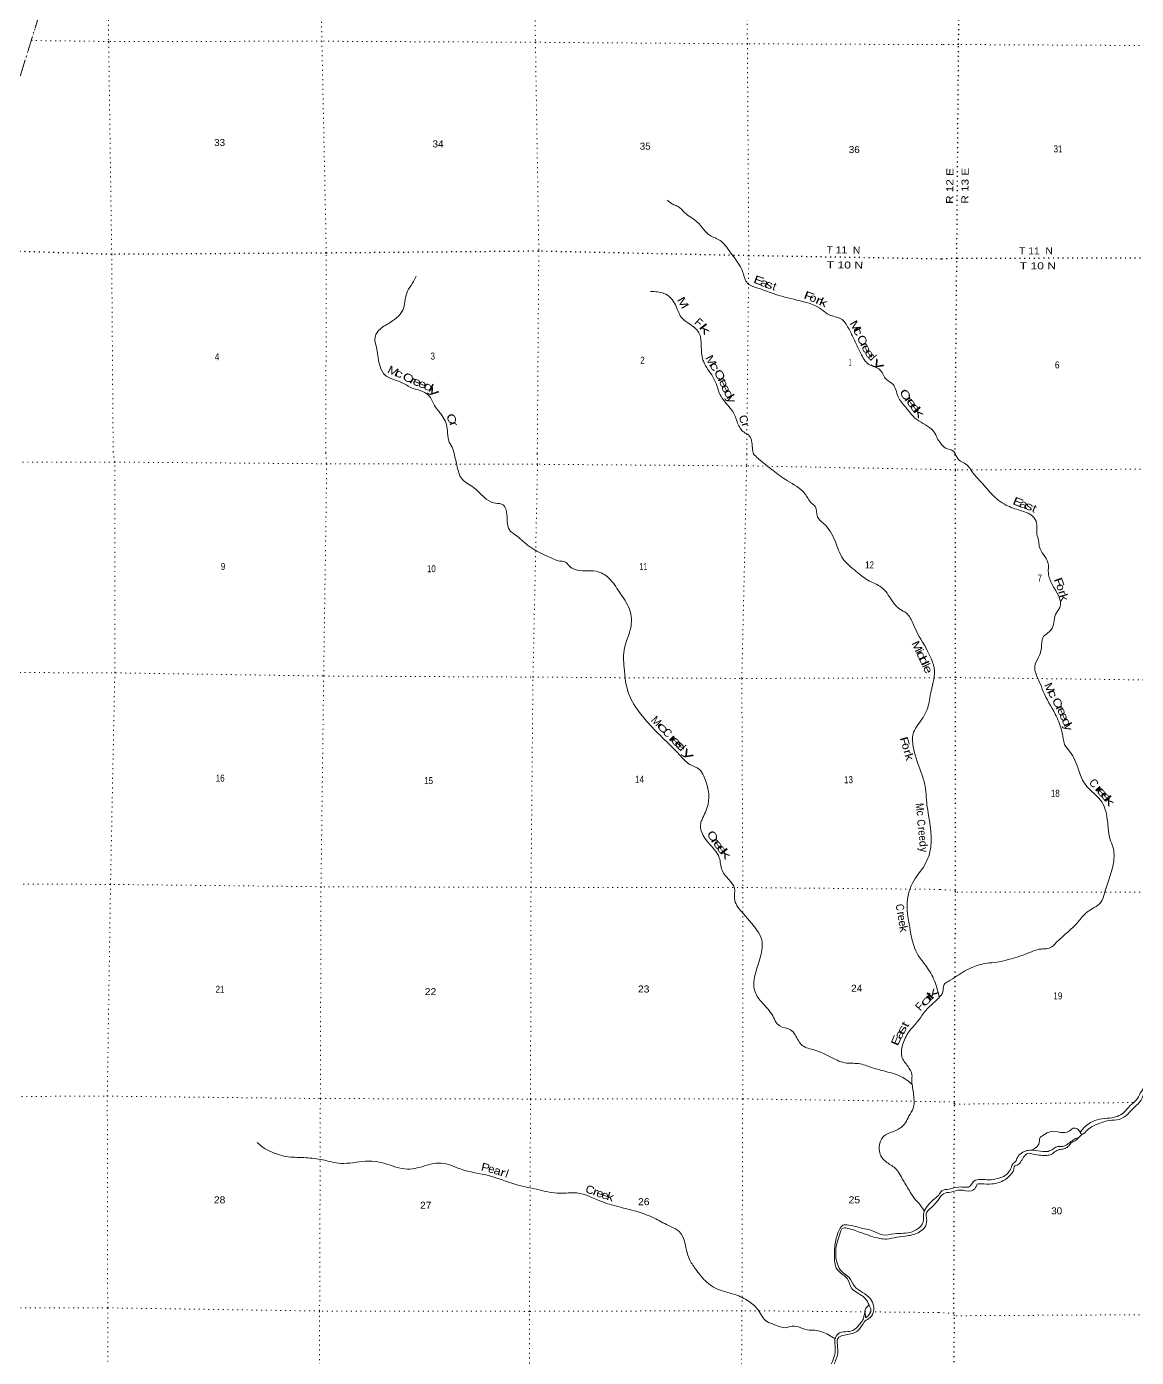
# Model space of a CAD drawing. Header units: feet. Extents: x -254670 to 6, y -549186 to -364975.
# Drawn here: x -86154 to -58403, y -434579 to -401317 of the extents above; entities that cross this region are included whole.
import ezdxf
from ezdxf.enums import TextEntityAlignment as Align

# ---------------------------------------------------------------- set-up
doc = ezdxf.new("R2010")
doc.units = ezdxf.units.FT
doc.header["$LTSCALE"] = 80
doc.linetypes.add('DOT_DASHED', pattern=[7.7, 5, -1.2, 0.3, -1.2])
doc.linetypes.add('DOTTED', pattern=[1.5, 0.3, -1.2])
for name, color, linetype, lineweight in [('39', 7, 'Continuous', 13), ('44', 7, 'DOT_DASHED', 13), ('6', 7, 'DOTTED', 25), ('7', 7, 'DOTTED', 13)]:
    doc.layers.add(name, color=color, linetype=linetype, lineweight=lineweight)
doc.layers.add('41', color=7, linetype='Continuous')

msp = doc.modelspace()

# ---------------------------------------------------------------- linework, layer by layer
at = {"layer": '39'}
msp.add_line((-59844.34, -429084.48), (-59759.45, -429003.12), dxfattribs=at)
for points in [[(-70129.88, -405657.51), (-69965.49, -405768.6), (-69865.18, -405813.14), (-69700.91, -405962.43), (-69386.24, -406200.65), (-69063.85, -406535.4), (-68815.12, -406660.82), (-68560.9, -406951.13), (-68243.07, -407458.8), (-68125.41, -407734.62), (-67872.64, -407850), (-67487.33, -407987.89), (-66895.18, -408150.54), (-66263.09, -408391.73), (-66086.7, -408518.94), (-65791.69, -408620.37), (-65605.58, -408850.16), (-65477.8, -409103.9), (-65296.19, -409484.47), (-65089.31, -409760.63), (-64817.32, -409892.09), (-64657.36, -410131.85), (-64495, -410250.97), (-64363.41, -410567.05), (-64169.37, -410831.05), (-63939.18, -411101.18), (-63526.2, -411379.91), (-63420.16, -411518.97), (-63342.3, -411674.03), (-63289.19, -411736.89)], [(-76414.41, -407555.4), (-76428.38, -407590.87), (-76648.6, -407980.29), (-76750.39, -408402.23), (-77115.11, -408742.95), (-77370.87, -408935.21), (-77433.51, -409045.61), (-77396.38, -409375.48), (-77315.39, -409810.04), (-77185.5, -410029.6), (-76776.22, -410209.79), (-76513.49, -410351.34), (-76312.78, -410414.28), (-76100.2, -410533.56), (-75952.34, -410787.35), (-75848.32, -410930.43), (-75658.5, -411258.75), (-75583.56, -411699.33), (-75493.7, -411872.52), (-75463.88, -411981.64)], [(-70555.01, -407940.41), (-70217.63, -407983.66), (-69929.24, -408272.06), (-69787.56, -408576.11), (-69621.26, -408717.36), (-69344.8, -408967.53), (-69283.53, -409283.4), (-69242.5, -409651.49), (-69146.66, -409836.76), (-68918.83, -410217.48), (-68811.3, -410519.41), (-68593.24, -410811.63), (-68469.24, -410986.94), (-68361.62, -411260.72), (-68185.51, -411476.4), (-68105.29, -411522.89), (-68003.86, -411846.93), (-67981.03, -412003.02)], [(-63290.43, -411735.42), (-63211.07, -411826.93), (-63134.9, -411867.44), (-62980.44, -411924.35), (-62944.5, -411970.72), (-62931.64, -412004.17)], [(-75464.14, -411980.7), (-75384.29, -412325.76), (-75282.7, -412603.13), (-74982.01, -412833.75), (-74433.17, -413228.74), (-74239.81, -413268.51), (-74154.66, -413447.34), (-74133.72, -413684.67), (-74082.68, -413895.78), (-73927.26, -414024.15), (-73628.5, -414276.9), (-72967.1, -414629.37), (-72824.02, -414679.32), (-72697.17, -414691.09), (-72584.09, -414797.43), (-72442.89, -414887.62), (-71915.38, -414930.61), (-71602.84, -415092.8), (-71329.89, -415452.24), (-71078.84, -415880.13), (-71051.03, -416362.87), (-71204.37, -416846.04), (-71214.77, -417338.93), (-71087.66, -418016.56), (-70970.11, -418253.66), (-70608.22, -418721.51), (-70202.22, -419140.98), (-69836.65, -419506.23), (-69572.12, -419757.05), (-69328.14, -419883.2), (-69220.89, -420051.93), (-69113.81, -420757.77), (-69263.49, -421134.32), (-69297.39, -421226.94), (-69112.58, -421711.31), (-68833.52, -422088.84), (-68764.02, -422402.49), (-68557.79, -422673.57), (-68454.52, -422852.37), (-68453.62, -423117.91), (-68277.42, -423437.34), (-67891.38, -423903.13), (-67771.82, -424140.22), (-67802.62, -424552.69), (-67904.1, -424894.92), (-67960.88, -425363.78), (-67808.91, -425659.13), (-67519.91, -426002.44), (-67319.64, -426295.66), (-67055.64, -426389.58), (-66936.45, -426518.04), (-66756.41, -426781.14), (-66444.03, -426897.06), (-65887.63, -427151.21), (-65692.16, -427215.11), (-65347.9, -427236.41), (-65031.57, -427330.2), (-64616.54, -427445.88), (-64199.33, -427607.83), (-64011.53, -427756.95)], [(-67981.03, -412003.02), (-67742.02, -412212.85), (-67489.74, -412413.41), (-67128.57, -412668.03), (-66690.69, -412990.85), (-66524.84, -413225.82), (-66433.98, -413308.08), (-66378.75, -413567.46), (-66231.27, -413728.04), (-65929.79, -414190), (-65751.25, -414603.98), (-65407.94, -414935.09), (-65072.98, -415179.71), (-64788.68, -415323.86), (-64511.76, -415667.2), (-64321.85, -415873.95), (-64152.43, -415976.13), (-63988.46, -416247.32), (-63662.33, -416856.08), (-63453.09, -417416.83), (-63549.75, -417996.43), (-63634.98, -418382.88), (-63869.15, -418771.7), (-63975.21, -418955.02), (-63990.23, -419270.89), (-63798.82, -419920.21), (-63701.13, -420233.79), (-63638.91, -420772.78), (-63544.78, -421816.62), (-63692.2, -422263.57), (-64004.62, -422727), (-64135.59, -423276.51), (-64071.33, -423825.55), (-63879.83, -424496.99), (-63685.68, -424768.1), (-63475.17, -425113.61), (-63331.28, -425584.4)], [(-62931.64, -412004.17), (-62829.04, -412159.75), (-62700.12, -412231.75), (-62581.17, -412335.97), (-62482.24, -412480.49), (-62316.83, -412667.03), (-62028.36, -412993.98), (-61663.55, -413274.43), (-61299.09, -413412.07), (-60958.66, -413596.04), (-60889.82, -413774.84), (-60891.29, -414000.13), (-60848.66, -414158.91), (-60830.18, -414313.73), (-60613.95, -414711.32), (-60603.25, -414978.81), (-60506, -415260.11), (-60319.52, -415836.81), (-60423.71, -416010.13), (-60463.47, -416207.38), (-60539.45, -416398.71), (-60740.16, -416590.44), (-60779.77, -416848.03), (-60849.62, -417079.57), (-60943.6, -417315.22), (-60830.03, -417691), (-60730.87, -417934.08), (-60433.77, -418498.36), (-60275.9, -418890.09), (-60233.13, -419107.2), (-60196.56, -419255.93), (-60073.42, -419430.54), (-59848.99, -419892.47), (-59703.33, -420229.93), (-59548.01, -420402.43), (-59241.39, -420743.4), (-59154.28, -420992.55), (-59113.36, -421278.05), (-59064.27, -421611.8), (-58991.34, -421820.76), (-58974.29, -422212.95), (-59065.98, -422563.23), (-59197.77, -422971.98), (-59293.77, -423203.61), (-59643.2, -423454.14), (-59855.87, -423692.17), (-60397.81, -424202.79), (-60580.52, -424350.21), (-60747.44, -424370.86), (-60868.12, -424383.31), (-61075.13, -424462.41), (-61537.47, -424614.74), (-61831, -424688.09), (-62084.4, -424721.08), (-62478.47, -424816.87), (-62894.35, -425045.49), (-63113.3, -425182.96), (-63209.68, -425259.7), (-63248.78, -425464.02), (-63333.39, -425577.49)], [(-63329.6, -425582.82), (-63485.15, -425729.21), (-63671.73, -425906.68), (-63856.03, -426164.62), (-64064.55, -426404.51), (-64236.55, -426726.8), (-64267.63, -427058.8), (-64117.84, -427303.87), (-64014.46, -427518.87), (-64020.07, -427643.61), (-64011.63, -427756.24)], [(-55729.13, -427275.59), (-55853.96, -427235.75), (-56109.6, -427172.2), (-56363.07, -427177.03), (-56558.32, -427131.38), (-57176.08, -427068.98), (-57540.2, -427070.13), (-57849.91, -427113.36), (-57988.6, -427164.09), (-58088.83, -427311.24), (-58148.64, -427532.69), (-58198.28, -427804.4), (-58304.48, -427975.71), (-58404.65, -428149.02), (-58559.22, -428286.29), (-58721.74, -428463.82), (-59065.43, -428595.65), (-59324.88, -428622.63), (-59547.97, -428711.84), (-59778.84, -428909.7), (-59812.93, -428954.06)], [(-56463.49, -427245.74), (-56968.64, -427164.87), (-57507.77, -427172.62), (-57877.83, -427214.02), (-58008.37, -427306.96), (-58072.35, -427470.1), (-58075.76, -427721.54), (-58173.82, -427933.06), (-58281.95, -428140.58), (-58289.96, -428156.7), (-58450.5, -428322.15), (-58617.05, -428495.67), (-58833.99, -428633.14), (-59081.37, -428658.06), (-59316.59, -428725.19), (-59525.58, -428818.38), (-59658.09, -428927.42), (-59766.56, -428998.16), (-59812.93, -428954.06)], [(-64011.63, -427756.24), (-63964.2, -428092.08), (-63983.45, -428349.62), (-64089.46, -428545.01), (-64179.46, -428714.21), (-64420.32, -428911.93), (-64707.73, -429037.35), (-64815.78, -429224.7), (-64792.57, -429538.46), (-64671.31, -429683.01), (-64435.24, -429849.42), (-64234.94, -430152.7), (-64056.81, -430445.98), (-63923.3, -430642.8), (-63800.05, -430779.3), (-63705.47, -430930.35)], [(-59811.67, -428952.42), (-59883.55, -428867.79), (-59982.17, -428852.01), (-60086.6, -428924.76), (-60301.78, -428955.61), (-60545.26, -428932.25), (-60718.07, -429017.28), (-60824.46, -429112.16), (-60824.32, -429168.48), (-60896.38, -429317.55), (-61010.8, -429397.8)], [(-65935.11, -434116.61), (-66271.08, -433937.56), (-66452.36, -433901.78), (-66585.21, -433900.09), (-67008.25, -433798.51), (-67161.1, -433835.09), (-67453.21, -433761.36), (-67644.7, -433681.35), (-67861.05, -433394.2), (-68141.66, -433149.45), (-68478.33, -432995.35), (-68913.57, -432855.58), (-69139.52, -432705.25), (-69426.49, -432367.98), (-69586.37, -432110.86), (-69842.32, -431427.5), (-70104.48, -431281.28), (-70465.41, -431095.06), (-70860.44, -430943.12), (-71277.47, -430833.48), (-71769.09, -430685.8), (-72393.8, -430470.04), (-72828.55, -430475.11), (-73338.07, -430393.85), (-73942.4, -430250.46), (-74577.15, -430042.77), (-75308.4, -429867.5), (-75789.96, -429721.81), (-76146.04, -429776.98), (-76628.78, -429874.7), (-76918.8, -429821.08), (-77370.11, -429693.42), (-77682.16, -429676.06), (-78299.91, -429729.85), (-78757.12, -429640.42), (-79161.87, -429589.09), (-79610.81, -429564.02), (-80033.91, -429444.33), (-80235.57, -429332.16), (-80384.93, -429211.82)], [(-59840.12, -429082.88), (-59909.02, -429149.48), (-60019.52, -429210.17), (-60095.78, -429288.86), (-60186.14, -429357.54), (-60308.8, -429380.06), (-60417.33, -429422.64), (-60535.81, -429509.51), (-60632.33, -429529.93), (-60795.29, -429526.43), (-60984.46, -429500.88), (-61115.27, -429481.18), (-61221.66, -429576.06), (-61301.83, -429699.01), (-61384.14, -429771.69), (-61446.45, -429794.01), (-61466.36, -429876.54), (-61520.44, -429977.29), (-61695.07, -430138.76), (-62014.68, -430242.36), (-62292.31, -430239.22), (-62380.8, -430251.57), (-62422.85, -430334.18), (-62525.25, -430414.96), (-62808.95, -430395.75), (-63044.2, -430446.78), (-63227.17, -430487.59), (-63342.71, -430622.7)], [(-59840.12, -429082.88), (-59947.31, -429123.45), (-60067.81, -429208.32), (-60162.2, -429274.99), (-60280.81, -429307.55), (-60391.44, -429315.95), (-60491.89, -429370.58), (-60612.46, -429429.3), (-60739.18, -429433.72), (-60998.79, -429398.34), (-61139.58, -429410.85), (-61278.24, -429473.65), (-61378.56, -429580.58), (-61430.6, -429691.37), (-61476.8, -429721.69), (-61522.86, -429806.32), (-61552.86, -429878.83), (-61590.93, -429943.32), (-61677.23, -430028.07), (-61862.12, -430105.1), (-62089.37, -430140.01), (-62467.49, -430175.41), (-62535.67, -430264.13), (-62561.73, -430302.43), (-62656.23, -430324.86), (-62851.38, -430321.46), (-63088.64, -430372.5), (-63271.6, -430417.33), (-63342.01, -430520.7)], [(-63342.01, -430520.7), (-63614.87, -430778.86), (-63714.92, -430954.11), (-63740.2, -431213.68), (-63818.33, -431322.5), (-64011.16, -431439.64), (-64455.81, -431491), (-64751.61, -431515.85), (-64985.42, -431421.87), (-65327.89, -431336.19), (-65595.81, -431272.46), (-65740.72, -431276.83), (-65858.89, -431448.11), (-65940.32, -431770.17), (-65951.61, -432001.54), (-65885.9, -432381.59), (-65742.55, -432510), (-65633.52, -432610.32), (-65519.97, -432855.47), (-65376.67, -432967.78), (-65144.55, -433158.34), (-65093.88, -433260.81), (-65041.06, -433403.51), (-65089.01, -433508.24), (-65175.31, -433582.88), (-65179.56, -433516.5), (-65191.77, -433478.31), (-65215.7, -433544.75), (-65235.54, -433629.29), (-65299.63, -433721.98), (-65440.01, -433873.2), (-65618.94, -433935.99), (-65826.16, -433964.65), (-65930.4, -434089.62), (-65939.93, -434246.56), (-65931.4, -434387.36), (-66004.87, -434681.24), (-66128.23, -435101.98), (-66157.46, -435385.7), (-66185.29, -435488.36), (-66275.44, -435613.3), (-66355.35, -435788.51), (-66523.5, -436060.49), (-66757.78, -436417.12), (-66841.6, -436628.55), (-66847.02, -436809.62), (-66914.62, -437055.21), (-66918.66, -437051.19), (-67052.42, -437373.38), (-67039.73, -437552.39), (-66950.43, -437769.44), (-66816.21, -438173.47), (-66815.41, -438406.82), (-66922.97, -438741.02), (-66962.92, -438829.63), (-67000.86, -438918.24), (-66958.34, -438992.57), (-66897.68, -439072.89), (-66900.92, -439304.24), (-66934.65, -439447.15), (-67004.43, -439644.47), (-66925.49, -439773.02), (-66820.29, -439927.67), (-66771.45, -440086.48), (-66788.38, -440432.53), (-66727.48, -440583.26), (-66666.61, -440727.95), (-66662.15, -440854.68), (-66722.15, -440967.48), (-66884.59, -441140.87), (-67050.87, -441372.62), (-67136.63, -441604.17), (-67051.05, -441909.74), (-66705.62, -442273.02), (-66308.52, -442441.05), (-66217.8, -442485.09), (-66152.65, -442702.2), (-65959.42, -443293.17), (-65962.91, -443450.09), (-66074.86, -443675.67), (-66068.12, -443880.84), (-66000.67, -444180.42), (-65901.03, -444477.91), (-65679.38, -444549.8), (-65479.91, -444609.67), (-65187.84, -444669.32), (-64915.85, -444747.12), (-64758.53, -444841.29), (-64578.45, -445116.46), (-64506.95, -445426.09), (-64590.15, -445818.57)], [(-63342.71, -430622.7), (-63522.12, -430826.91), (-63662.43, -431000.26), (-63649.99, -431106.85), (-63671.51, -431287.95), (-63789.82, -431418.99), (-64105.43, -431536.43), (-64391.12, -431573.33), (-64650.61, -431622.23), (-64821.75, -431606.55), (-65265.04, -431468.81), (-65617.67, -431354.99), (-65728.41, -431345.2), (-65830.46, -431520.46), (-65919.74, -431900.88), (-65872.22, -432262.87), (-65777.07, -432423.58), (-65587.34, -432578.02), (-65449.71, -432798.98), (-65050.09, -433117.88), (-64975.02, -433292.71), (-64972.59, -433415.42), (-65062.59, -433582.61), (-65191.09, -433677.46), (-65281.21, -433810.45), (-65443.75, -433957.7), (-65741.39, -434032.84), (-65863.94, -434099.52), (-65883.69, -434212.23), (-65868.83, -434437.5), (-65950.37, -434727.38), (-66069.77, -435127.99), (-66103.1, -435387.58), (-66156.87, -435556.69), (-66237.08, -435647.41), (-66285.12, -435725.98), (-66378.95, -435951.51), (-66599.16, -436304.09), (-66761.1, -436624.34), (-66774.82, -436733), (-66786.37, -436889.94), (-66854.22, -437061.1), (-66954.16, -437266.53), (-66971.77, -437415.44), (-66923.05, -437536.02), (-66861.98, -437735.03), (-66851.3, -437918.07), (-66745.85, -438147.15), (-66741.13, -438350.32), (-66844.55, -438716.69), (-66884.24, -438881.75), (-66892.09, -438942.12), (-66841.41, -439048.61), (-66814.65, -439221.55), (-66856.24, -439420.81), (-66907.88, -439624.12), (-66901.55, -439708.59), (-66727.5, -439987.8), (-66706.75, -440168.8), (-66716.16, -440361.95), (-66691.58, -440486.61), (-66578.08, -440717.68), (-66573.39, -440910.79), (-66613.37, -440993.37), (-66693.64, -441063.97), (-66838.09, -441203.12), (-66893.99, -441338.04), (-66958.24, -441384.46), (-67036.46, -441467.13), (-67057.9, -441670.36), (-66903.84, -441991.86), (-66568.76, -442270.68), (-66214.02, -442412.66), (-66137.37, -442460.76), (-66027.57, -442784.37), (-65868.69, -443337.21), (-65902.32, -443510.29), (-66006.26, -443723.78), (-66020.04, -443814.34), (-65951.06, -443973.1), (-65932.58, -444079.67), (-65851.02, -444387.27), (-65742.12, -444447.35), (-65550.7, -444509.26), (-65409.73, -444529.03), (-65224.4, -444572.85), (-65014.83, -444642.75), (-64674.27, -444760.62), (-64567.03, -444923.31), (-64463.33, -445230.85), (-64447.85, -445639.19)], [(-65089.39, -433270.89), (-65180.04, -433375.68), (-65192.65, -433478.86)], [(-95029.79, -434242.19), (-94829.21, -434430.66), (-94289.76, -434435.4), (-93912.15, -434199.12), (-93580.04, -434198.32), (-93037.84, -434418.31), (-92509.37, -434746.95), (-91943.46, -434836.12), (-91581.3, -434795.02), (-91132.1, -434894.52), (-90481.65, -434985.49), (-89911.67, -435088.73), (-89643.44, -435242.99), (-89341.35, -435292.55), (-88946.39, -435426.39), (-88570.06, -435405.37), (-88211.71, -435426.63), (-87415.95, -435629.91), (-86672.67, -435793.08), (-86414.48, -435953.4), (-86116.87, -436459.63), (-86214.81, -436663.05), (-86425.27, -436923.06), (-86328.35, -437011.34), (-86130.72, -437121.51), (-86097.89, -437304.49), (-86284.08, -437600.66), (-86269.05, -437874.21), (-86103.44, -438038.77), (-86066.17, -438344.46), (-86044.71, -438734.68), (-85934.48, -439185.03), (-85831.78, -439200.88), (-85677.22, -439075.78), (-85552.07, -439180.09), (-85442.66, -439389.04), (-85396.99, -439797.3), (-85331.81, -440022.45), (-85018.28, -440476.34), (-84990.68, -440896.72), (-84935, -441288.86), (-84787.49, -441455.48), (-84555.51, -441605.8), (-84481.94, -441929.5), (-84355.79, -442327.51), (-83943.67, -442771.11), (-83930.48, -443096.97), (-84001.93, -443392.86), (-84031.55, -443561.91), (-83805.36, -443782.65), (-83516.45, -444097.79), (-83093.59, -444738.51), (-82370.02, -445613.86), (-82242.63, -445786.56), (-82040.91, -445914.83), (-81727.5, -446332.5), (-81349.24, -446878.77), (-81016.94, -446934.3), (-80577.82, -447027.8), (-80214.99, -447183.84), (-80045.33, -447354.42), (-79850, -447380.1), (-79700.58, -447518.55), (-79566.84, -447779.75), (-79577.92, -448073.48), (-79351.77, -448284.17), (-79025.18, -448432.25), (-78920.18, -448549.78)]]:
    msp.add_spline(points, degree=3, dxfattribs=at)
at = {"layer": '44'}
msp.add_lwpolyline([(-63215.46, -384375.85), (-80226.87, -382714.75), (-89187.03, -411930.7)], dxfattribs=at)
at = {"layer": '6'}
for points in [[(-62938.61, -412005.87), (-62893.71, -407111.25), (-62848.49, -401763.59), (-62799.22, -396409.91), (-62848.88, -391146.22), (-62838.4, -385910.9), (-62811.69, -380647.54), (-62792.41, -375659.36), (-62775.61, -370367.83), (-62812.63, -366279.32)], [(-63278.05, -407125.79), (-68095.09, -407043.03), (-73356.45, -406930.59), (-78660.5, -406976.88), (-84026.79, -407008.9), (-87643.31, -406897.18)], [(-31639.21, -407296.18), (-36777.54, -407254.18), (-42077.09, -407215.22), (-47374.71, -407190.33), (-52650.16, -407155.49), (-57943.63, -407104.51), (-62893.71, -407111.25), (-63278.05, -407125.79)], [(-62958.36, -430342.28), (-62952.97, -428249.96), (-62955.11, -428197.66), (-62923.58, -422947.61), (-62927.71, -422903.37), (-62928.39, -417647.38), (-62928.54, -417587.03), (-62922.79, -412394.33), (-62938.61, -412005.87)], [(-62952.29, -449302.75), (-62960.52, -449187.45), (-62962.84, -444084.34), (-62967.25, -443925.45), (-62989.8, -438774.13), (-62952.21, -433538.13), (-62966.44, -433477.83), (-62958.59, -430432.69)]]:
    msp.add_lwpolyline(points, dxfattribs=at)
at = {"layer": '7'}
for p, q in [((-81165.75, -385776.13), (-89187.03, -411930.7)), ((-68147.19, -412002.64), (-68140.04, -411321.59)), ((-62927.71, -422903.37), (-63321.42, -422882.2)), ((-63336.02, -428187.53), (-62955.11, -428197.66)), ((-62952.97, -428249.96), (-58466.14, -428208.65)), ((-63350.52, -433458.21), (-64979.49, -433442.65)), ((-62966.44, -433477.83), (-63350.52, -433458.21))]:
    msp.add_line(p, q, dxfattribs=at)
for points in [[(-78673.25, -411969.06), (-78660.5, -406976.88), (-78770.31, -401698.39), (-78862.05, -396423.98), (-78708.59, -391120.15), (-78766.04, -385801.61), (-78761.36, -380531.51), (-78749.6, -375561.03), (-78702.63, -370258.89), (-78661.16, -366230.5)], [(-68136.48, -410982.93), (-68095.09, -407043.03), (-68130.53, -401752.7), (-68171.97, -396456.32), (-68149.21, -391186.28), (-68148.42, -385875.96), (-68151.75, -380595.78), (-68107.82, -375619.37), (-68113.92, -373491.92)], [(-73452.43, -387910.6), (-73459.11, -391176.25), (-73510.11, -396482.4), (-73430.27, -401708.52), (-73346.37, -406922.58), (-73384.64, -411986.53)], [(-83990.21, -411950.26), (-84026.79, -407008.9), (-84102.21, -401656.12), (-84165.96, -396426.03), (-84160.22, -395540.03)], [(-63263.3, -401767.49), (-68132.52, -401746.66), (-73430.27, -401708.52), (-78770.26, -401682.31), (-84098.29, -401688.3), (-86038.26, -401663.66)], [(-56049.92, -401765.4), (-57964.9, -401790.71), (-62848.49, -401763.59), (-63263.3, -401767.49)], [(-84104.66, -438645.52), (-84126.77, -433340.75), (-84136.75, -428050.04), (-84056.16, -422757.09), (-83949.39, -417468.11), (-83951.24, -412201.51), (-83990.21, -411950.26)], [(-78673.25, -411969.06), (-78649.35, -412243.08), (-78725.87, -417548.09), (-78792.46, -422814.85), (-78808.63, -428109.65), (-78826.76, -433420.55), (-78835.06, -438663.03)], [(-73563.41, -438688.58), (-73579.33, -433428.06), (-73553.14, -428121.16), (-73540.98, -422830.39), (-73492.46, -417575.75), (-73377.75, -412256.57), (-73384.64, -411986.53)], [(-68147.19, -412002.64), (-68148.58, -412295.42), (-68269.1, -417609.46), (-68245.25, -422833.76), (-68247.37, -428118.47), (-68265.56, -433411.26), (-68307.8, -438734.29)], [(-63292.55, -412386), (-68148.58, -412295.42), (-73377.75, -412256.57), (-78649.35, -412243.08), (-83951.24, -412201.51), (-89268.87, -412201.27)], [(-48937.34, -412422.37), (-52667.14, -412393), (-57939.96, -412379.57), (-62922.79, -412394.33), (-63292.55, -412386)], [(-90862.16, -417468.6), (-89323.86, -417451.26), (-83929.26, -417470.07), (-78725.87, -417548.09), (-73492.46, -417575.75), (-68269.1, -417609.46), (-63306.87, -417590.95)], [(-63306.87, -417590.95), (-62928.54, -417587.03), (-57949.31, -417647.66), (-52664.4, -417669.09), (-48665.12, -417694.38)], [(-63321.42, -422882.2), (-68245.25, -422833.76), (-73540.98, -422830.39), (-78792.46, -422814.85), (-84056.16, -422757.09), (-89362, -422739.67), (-92087.71, -422757.27)], [(-51570.25, -422994.38), (-52667.57, -422999.52), (-57950.53, -422951.93), (-62923.58, -422947.61)], [(-94072.54, -428081.94), (-89400.21, -428064.7), (-84136.75, -428050.04), (-78808.63, -428109.65), (-73553.14, -428121.16), (-68247.37, -428118.47), (-63336.02, -428187.53)], [(-65046.81, -433442.01), (-68265.56, -433411.26), (-73579.33, -433428.06), (-78826.76, -433420.55), (-84126.77, -433340.75), (-89422.45, -433349.46), (-94647.53, -433404.26), (-95025.84, -433398.35)], [(-31675.26, -433498.63), (-36807.41, -433589.88), (-42142.64, -433560.55), (-47399.4, -433535), (-52706.32, -433563.93), (-57965.15, -433512.24), (-62952.21, -433538.13)]]:
    msp.add_lwpolyline(points, dxfattribs=at)

# ---------------------------------------------------------------- texts
at = {"layer": '41'}
for s, rotation, width, p in [('E', 339.667, 1.4, (-67878.27, -407753.1)), ('a', 339.667, 1.3, (-67738.77, -407814.21)), ('s', 340.953, 1.4, (-67614.24, -407857.97)), ('t', 340.953, 1.05, (-67484.04, -407905.44)), ('M', 299.784, 1.3, (-69824.97, -408268.35)), ('F', 339.681, 1.55, (-66624.05, -408146.3)), ('o', 342.186, 1.15, (-66514.53, -408190.65)), ('r', 336.486, 1.45, (-66385.49, -408248.23)), ('k', 336.486, 1.45, (-66268.32, -408299.38)), ('k', 308.215, 2, (-69271.01, -408936.16)), ('M', 300.321, 1.3, (-65510.39, -408854.46)), ('c', 296.454, 1.55, (-65453.28, -408973.91)), ('C', 295.402, 1.2, (-65349.68, -409187.21)), ('r', 295.619, 1.5, (-65288.72, -409309.1)), ('e', 295.619, 1.35, (-65240.71, -409409.62)), ('e', 302.399, 1.55, (-65154.85, -409547.4)), ('M', 334.908, 1.2, (-77028.85, -410016.2)), ('M', 298.039, 1.25, (-69125.61, -409712.92)), ('c', 301.057, 1.7, (-69035.18, -409859.47)), ('y', 316.071, 2.15, (-64911.07, -409812.35)), ('c', 338.531, 1.4, (-76876.39, -410076.98)), ('C', 331.219, 1.3, (-76666.12, -410179)), ('r', 331.152, 1.6, (-76538.12, -410241.55)), ('C', 301.057, 1.35, (-68911.61, -410066.44)), ('r', 300.737, 1.7, (-68845.04, -410189.95)), ('e', 335.817, 1.3, (-76431.54, -410283.24)), ('e', 336.042, 1.3, (-76293.93, -410338.61)), ('d', 331.645, 1.6, (-76150.83, -410401.75)), ('y', 322.2, 1.9, (-76022.45, -410496.98)), ('e', 294.463, 1.3, (-68809.21, -410268.93)), ('e', 295.305, 1.35, (-68752.63, -410403.19)), ('d', 298.438, 1.6, (-68676.25, -410544.58)), ('C', 302.254, 1.4, (-64269.55, -410562.95)), ('y', 294.438, 1.4, (-68617.46, -410665.66)), ('r', 305.426, 1.85, (-64170.77, -410689.31)), ('e', 307.203, 1.75, (-64096.34, -410787.65)), ('e', 309.195, 1.8, (-64006.16, -410905.67)), ('C', 298.92, 1.3, (-75615.74, -411161.85)), ('C', 286.907, 1.05, (-68319.3, -411155.44)), ('k', 309.195, 2.05, (-63923.52, -411017.08)), ('r', 294.203, 1.45, (-75558.68, -411281.19)), ('r', 286.437, 1.25, (-68266.32, -411294.86)), ('E', 337.725, 1.45, (-61396.83, -413292.42)), ('a', 338.021, 1.35, (-61256.61, -413342.85)), ('s', 336.997, 1.5, (-61117.91, -413394.26)), ('t', 336.189, 1.2, (-60992.59, -413450.29)), ('F', 288.74, 1.5, (-60427.24, -415237.46)), ('o', 288.74, 1.15, (-60386.39, -415359.78)), ('r', 287.81, 1.3, (-60341.01, -415492.66)), ('k', 286.362, 1.25, (-60308.71, -415610.05)), ('M', 295.61, 1.2, (-63975.46, -416848.52)), ('i', 295.61, 1.15, (-63911.5, -416977.59)), ('d', 294.751, 1.5, (-63866.46, -417077.97)), ('d', 294.751, 1.5, (-63803.1, -417207.71)), ('l', 294.905, 1.05, (-63751.67, -417321.16)), ('e', 294.905, 1.35, (-63703.58, -417422.66)), ('M', 293.1, 1.15, (-60664.55, -417885.65)), ('c', 296.508, 1.55, (-60584.46, -418031.24)), ('C', 297.659, 1.25, (-60466.16, -418258.66)), ('r', 297.659, 1.6, (-60395.73, -418386.41)), ('e', 294.733, 1.35, (-60350.83, -418475.16)), ('c', 314.389, 2.25, (-70317.03, -418903.72)), ('e', 293.22, 1.3, (-60298.59, -418599.51)), ('y', 284.781, 1.15, (-60196.7, -418853.27)), ('d', 293.099, 1.45, (-60236.48, -418739.97)), ('r', 314.957, 2.25, (-70047.26, -419185.1)), ('e', 314.957, 2.05, (-69970.36, -419259.97)), ('F', 286.138, 1.45, (-64290.99, -419208.68)), ('e', 315.093, 2.05, (-69877.5, -419352.56)), ('y', 315.982, 2.15, (-69668.48, -419557.49)), ('o', 286.138, 1.1, (-64251.92, -419328.59)), ('r', 286.711, 1.25, (-64213.57, -419473.42)), ('k', 286.711, 1.25, (-64176.05, -419598.42)), ('r', 311.995, 2.15, (-59398.7, -420439.84)), ('e', 311.995, 1.9, (-59326.32, -420525.5)), ('M', 275.772, 0.85, (-63916.85, -420829.59)), ('e', 311.932, 1.9, (-59232.11, -420625.44)), ('k', 307.736, 1.95, (-59157.84, -420725.13)), ('C', 300.866, 1.35, (-69088.97, -421594.88)), ('C', 275.925, 0.85, (-63882.24, -421224.08)), ('e', 275.925, 0.85, (-63853.6, -421478.48)), ('r', 301.447, 1.7, (-69012.7, -421716.57)), ('e', 307.153, 1.7, (-68928.97, -421827.55)), ('e', 275.925, 0.85, (-63840.03, -421609.29)), ('e', 307.321, 1.75, (-68844.02, -421939.59)), ('k', 308.129, 2, (-68753.56, -422051.12)), ('y', 274.977, 0.9, (-63814.08, -421898.83)), ('C', 277.893, 0.85, (-64410.92, -423342.9)), ('r', 280.423, 1.1, (-64380.95, -423501.2)), ('k', 281.503, 1.15, (-64319.6, -423887.73)), ('k', 48.262, 2.15, (-63428.43, -425551.28)), ('o', 43.788, 2, (-63602.61, -425729.61)), ('r', 48.345, 2.1, (-63508.55, -425628.23)), ('a', 61.771, 1.5, (-64243.55, -426551.53)), ('s', 64.162, 1.6, (-64178.16, -426423.13)), ('t', 60.007, 1.4, (-64099.93, -426302.59)), ('E', 66.543, 1.45, (-64320, -426693.44)), ('P', 345.549, 1.2, (-74702.91, -429927.75)), ('e', 345.549, 1.05, (-74554.51, -429965.99)), ('a', 343.301, 1.2, (-74406.72, -430008.65)), ('r', 341.424, 1.3, (-74272.49, -430052.06)), ('C', 340.755, 1.1, (-72099.08, -430482.55)), ('r', 339.605, 1.35, (-71960.44, -430533.63)), ('e', 341.398, 1.15, (-71845.39, -430571.47)), ('e', 342.09, 1.15, (-71715.61, -430616.52)), ('k', 343.09, 1.3, (-71584.35, -430657.97))]:
    msp.add_text(s, height=200, rotation=rotation, dxfattribs=dict(at, width=width)).set_placement(p, align=Align.CENTER)
for s, rotation, p in [('F', 318.353, (-69411.58, -408783.53)), ('d', 313.624, (-65081.72, -409631.99)), ('M', 313.741, (-70476.98, -418742.95)), ('C', 314.389, (-70197.9, -419034.94)), ('d', 315.093, (-69839.29, -419390.64)), ('C', 312.066, (-59539.47, -420292.5)), ('c', 274.856, (-63895.22, -420984.11)), ('r', 275.925, (-63866.1, -421371.02)), ('d', 274.977, (-63827.16, -421748.69)), ('e', 281.503, (-64365.33, -423607.77)), ('e', 281.503, (-64341.25, -423749.56)), ('F', 49.124, (-63750.1, -425872.86)), ('l', 340.81, (-74171.87, -430080.69))]:
    msp.add_text(s, height=200, rotation=rotation, dxfattribs=at).set_placement(p, align=Align.CENTER)
at = {"layer": '6'}
for s, rotation, width, p in [('R 12 E', 89.516, 1.25, (-62985.75, -405747.54)), ('R 13 E', 89.516, 1.25, (-62604.49, -405742.04)), ('T 11  N', 359.016, 1.1, (-66152.04, -406979.24)), ('T 11  N', 0.078, 1.1, (-61335.62, -407009.13)), ('T 10 N', 359.016, 1.3, (-66149.72, -407354.18)), ('T 10 N', 0.078, 1.3, (-61322.2, -407384.13))]:
    msp.add_text(s, height=175, rotation=rotation, dxfattribs=dict(at, width=width)).set_placement(p)
at = {"layer": '7'}
for s, width, p in [('33', 1.05, (-81464.96, -404301.62)), ('34', 1.05, (-76003.07, -404336.32)), ('35', 1.05, (-70823.01, -404392.38)), ('36', 1.05, (-65594.8, -404477.6)), ('31', 0.85, (-60473.09, -404459.52)), ('4', 0.85, (-81449.43, -409656.55)), ('3', 0.85, (-76053, -409639.19)), ('2', 0.85, (-70807.87, -409742.52)), ('1', 0.4, (-65594.86, -409795.04)), ('6', 0.85, (-60439.28, -409860.52)), ('9', 0.85, (-81297.22, -414896.83)), ('10', 0.85, (-76143.78, -414952.61)), ('11', 0.65, (-70833.01, -414901.17)), ('12', 0.85, (-65185.66, -414859.67)), ('7', 0.85, (-60874.87, -415189.76)), ('16', 0.85, (-81424.38, -420188.93)), ('15', 0.85, (-76212.4, -420249.83)), ('14', 0.85, (-70938.36, -420217.42)), ('13', 0.85, (-65711.96, -420226.55)), ('18', 0.85, (-60541.24, -420566.2)), ('21', 0.85, (-81427.75, -425464.05)), ('22', 1.1, (-76197.37, -425525.23)), ('23', 1.1, (-70866.58, -425458.65)), ('24', 1.1, (-65539.2, -425440.43)), ('19', 0.85, (-60476.82, -425631.2)), ('28', 1.1, (-81471.61, -430729.93)), ('27', 1.1, (-76316.22, -430864.99)), ('26', 1.1, (-70863.54, -430774.63)), ('25', 1.1, (-65598.73, -430726.75)), ('30', 1.05, (-60532.83, -431004.4))]:
    msp.add_text(s, height=175, dxfattribs=dict(at, width=width)).set_placement(p)

doc.saveas('drawing.dxf')
